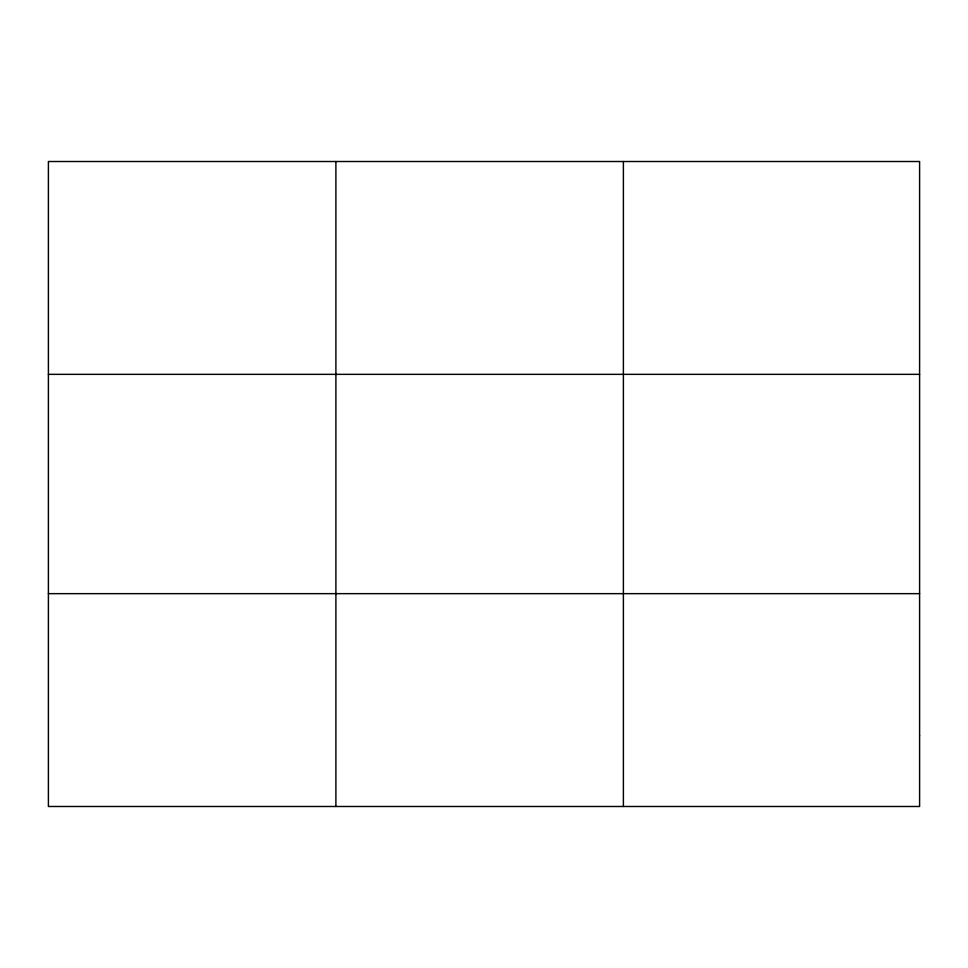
<?xml version="1.0" encoding="UTF-8"?>
<svg xmlns="http://www.w3.org/2000/svg" width="968" height="968" viewBox="0 0 968 968"><rect width="100%" height="100%" fill="white"/><g stroke="black" fill="none" stroke-linecap="round" stroke-linejoin="round"><path stroke-width="1.45" d="M335.896 806.489L335.896 161.511M623.392 806.489L623.392 161.511M48.4 374.35L919.6 374.35M48.4 593.65L919.6 593.65M919.6 735.547L919.6 806.489L48.4 806.489L48.4 161.511L919.6 161.511L919.6 735.547"/></g></svg>
